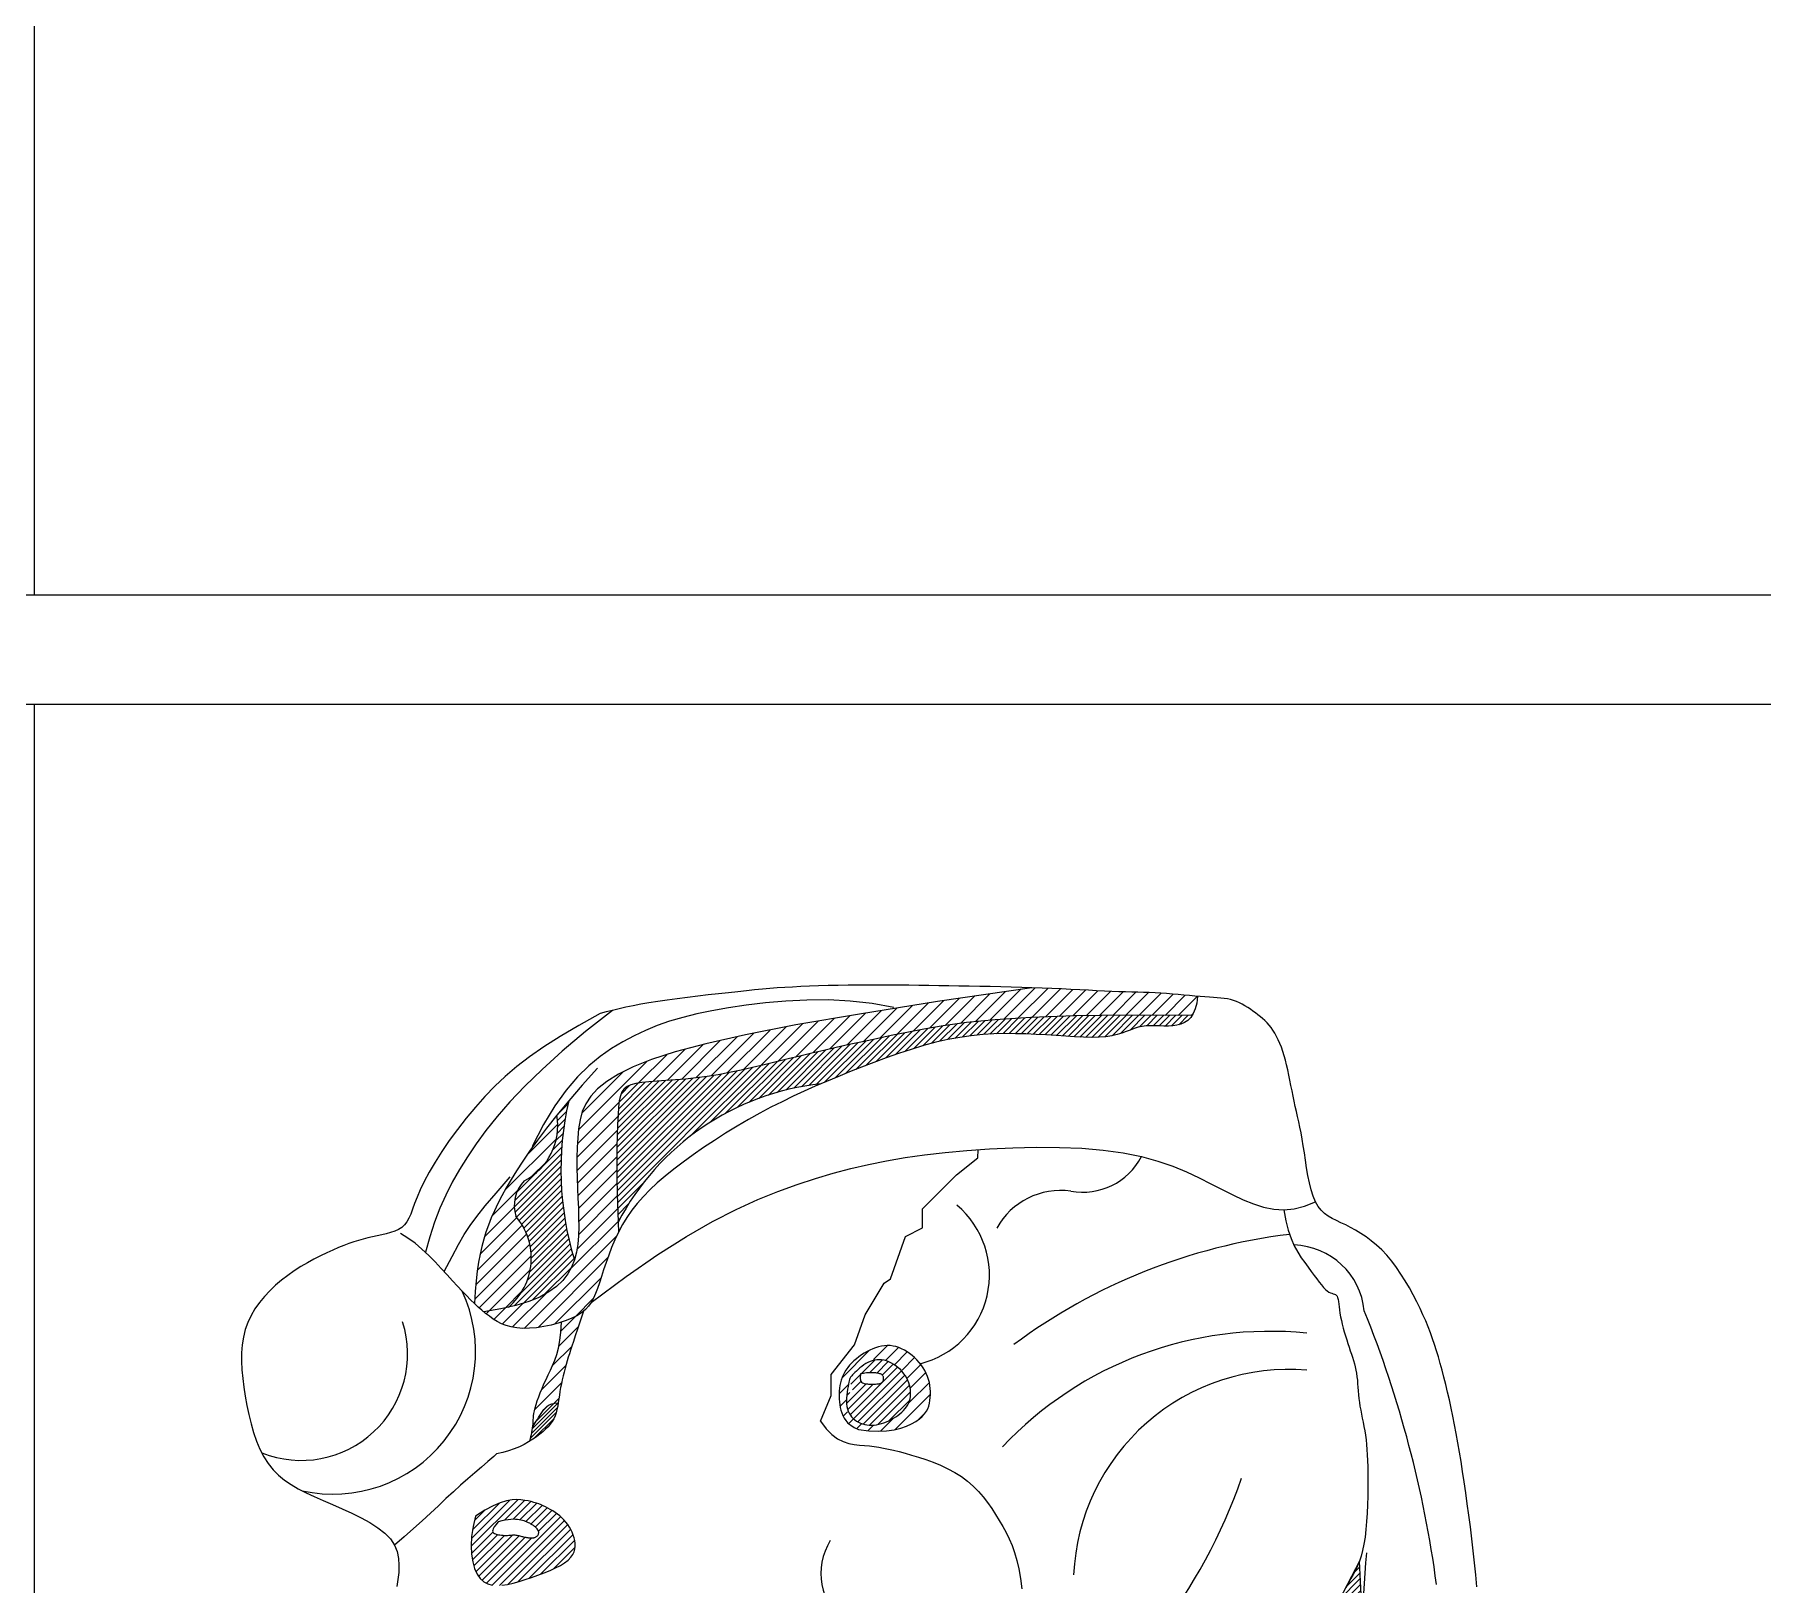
# Model space of a CAD drawing. Extents: x 737 to 6514, y 5490 to 9075.
# Drawn here: x 3343.2 to 3659.5, y 7850.8 to 8134.5 of the extents above; entities that cross this region are included whole.
import ezdxf

# ---------------------------------------------------------------- set-up
doc = ezdxf.new("R2010")
doc.units = 0
doc.header["$LTSCALE"] = 2.5
doc.header["$MEASUREMENT"] = 0
doc.layers.get('0').update_dxf_attribs({"linetype": 'CONTINUOUS'})
for name, color, linetype in [('3', 3, 'CONTINUOUS'), ('4', 4, 'CONTINUOUS'), ('7', 7, 'CONTINUOUS'), ('BH', 3, 'CONTINUOUS')]:
    doc.layers.add(name, color=color, linetype=linetype)
pattern_1 = [(45, (3704.8614, 6481.834), (-0.70710678, 0.70710678), [])]
pattern_2 = [(45, (-983.8018, -0.9226), (-1.5007016, 1.5007016), [])]
pattern_3 = [(45, (-983.8018, -0.9226), (-0.8575437, 0.8575437), [])]

# ---------------------------------------------------------------- blocks, each defined once
blk = doc.blocks.new('玩具-05')
at = {"layer": 'BH'}
h = blk.add_hatch(dxfattribs=at)
h.set_pattern_fill('ANSI31', color=256, scale=16.9785, style=0)
h.set_pattern_definition(pattern_2)
h.paths.add_polyline_path([(-208.11, 431.62), (-217.18, 429.58), (-224.2, 427.71), (-229.58, 425.96), (-233.77, 424.27), (-237.14, 422.62), (-239.83, 420.96), (-241.92, 419.3), (-243.49, 417.6), (-244.63, 415.86), (-245.42, 414.05), (-245.94, 412.15), (-246.27, 410.15), (-246.48, 408.03), (-246.6, 405.82), (-246.65, 403.54), (-246.64, 401.22), (-246.58, 398.87), (-246.5, 396.53), (-246.41, 394.22), (-246.32, 391.96), (-246.26, 389.78), (-246.24, 387.69), (-246.3, 385.67), (-246.47, 383.75), (-246.77, 381.91), (-247.23, 380.16), (-247.89, 378.49), (-248.77, 376.92), (-249.9, 375.45), (-251.32, 374.07), (-253.07, 372.8), (-255.17, 371.64), (-257.68, 370.6), (-260.62, 369.68), (-264.03, 368.9), (-267.96, 368.25), (-267.54, 367.9), (-266.68, 367.23), (-265.8, 366.6), (-264.88, 366.03), (-263.9, 365.53), (-262.84, 365.11), (-261.68, 364.78), (-260.43, 364.56), (-259.04, 364.46), (-257.53, 364.48), (-255.91, 364.62), (-254.25, 364.87), (-252.57, 365.22), (-250.93, 365.66), (-249.37, 366.16), (-247.94, 366.74), (-246.67, 367.36), (-245.6, 368.03), (-244.71, 368.75), (-243.98, 369.53), (-243.36, 370.39), (-242.84, 371.35), (-242.37, 372.41), (-241.94, 373.58), (-241.51, 374.88), (-241.05, 376.32), (-240.55, 377.87), (-240, 379.51), (-239.39, 381.22), (-238.73, 382.97), (-237.98, 384.73), (-237.15, 386.49), (-237.33, 390.97), (-237.44, 395.15), (-237.5, 399.02), (-237.52, 402.56), (-237.49, 405.77), (-237.43, 408.63), (-237.35, 411.14), (-237.25, 413.3), (-237.12, 415.08), (-236.96, 416.54), (-236.71, 417.7), (-236.35, 418.61), (-235.86, 419.31), (-235.18, 419.82), (-234.3, 420.2), (-233.18, 420.48), (-231.8, 420.69), (-230.17, 420.87), (-228.32, 421.02), (-226.29, 421.16), (-224.1, 421.33), (-221.78, 421.52), (-219.36, 421.77), (-216.86, 422.09), (-214.31, 422.5), (-211.73, 422.98), (-209.11, 423.53), (-206.45, 424.13), (-203.78, 424.77), (-201.08, 425.43), (-198.36, 426.1), (-195.64, 426.77), (-192.91, 427.43), (-190.14, 428.08), (-187.31, 428.73), (-184.38, 429.39), (-181.33, 430.05), (-178.13, 430.73), (-174.75, 431.44), (-171.16, 432.18), (-167.28, 432.95), (-162.83, 433.72), (-157.49, 434.44), (-150.93, 435.09), (-142.82, 435.61), (-132.84, 435.97), (-120.65, 436.13), (-105.94, 436.05), (-105.66, 436.49), (-105.2, 437.57), (-104.86, 438.87), (-104.67, 440.43), (-105.25, 440.48), (-106.49, 440.6), (-107.77, 440.72), (-109.08, 440.85), (-110.42, 440.96), (-111.75, 441.07), (-113.08, 441.16), (-114.39, 441.24), (-115.7, 441.29), (-117.01, 441.34), (-118.35, 441.38), (-119.72, 441.41), (-121.16, 441.45), (-122.67, 441.5), (-124.26, 441.56), (-125.96, 441.63), (-127.75, 441.72), (-129.64, 441.81), (-131.61, 441.91), (-133.66, 442.02), (-135.79, 442.12), (-137.98, 442.22), (-140.23, 442.32), (-142.54, 442.4), (-164.19, 439.22), (-182.04, 436.39), (-196.54, 433.88)])
h = blk.add_hatch(dxfattribs=at)
h.set_pattern_fill('ANSI31', color=256, scale=8, style=0)
h.set_pattern_definition(pattern_1)
h.paths.add_polyline_path([(-190.9, 420.4), (-184.15, 423.21), (-177.16, 425.92), (-171.52, 427.92), (-164.31, 430.09), (-156.59, 431.5), (-149.05, 431.96), (-142.25, 431.79), (-134.33, 431.28), (-132.72, 431.18), (-130.74, 431.09), (-128.89, 431.05), (-127.19, 431.08), (-125.65, 431.19), (-124.28, 431.4), (-123.07, 431.68), (-121.98, 432.02), (-121.87, 432.06), (-117.21, 433.79), (-113.38, 433.67), (-112.36, 433.64), (-111.34, 433.64), (-110.35, 433.69), (-109.4, 433.83), (-108.5, 434.06), (-107.66, 434.43), (-106.9, 434.94), (-106.23, 435.62), (-105.94, 436.05), (-120.65, 436.13), (-132.84, 435.97), (-142.82, 435.61), (-150.93, 435.09), (-157.49, 434.44), (-162.83, 433.72), (-167.28, 432.95), (-171.16, 432.18), (-174.75, 431.44), (-178.13, 430.73), (-181.33, 430.05), (-184.38, 429.39), (-187.31, 428.73), (-190.14, 428.08), (-192.91, 427.43), (-195.64, 426.77), (-198.36, 426.1), (-203.03, 424.95), (-208, 423.76), (-214.59, 422.38), (-221.08, 421.55), (-228.76, 420.98), (-230.17, 420.87), (-231.8, 420.69), (-233.18, 420.48), (-234.3, 420.2), (-235.18, 419.82), (-235.86, 419.31), (-236.35, 418.61), (-236.71, 417.7), (-236.96, 416.54), (-237.12, 415.08), (-237.25, 413.3), (-237.35, 411.14), (-237.43, 408.63), (-237.49, 405.77), (-237.52, 402.56), (-237.5, 399.02), (-237.44, 395.15), (-237.33, 390.97), (-237.24, 388.73, -0.250712)])
h = blk.add_hatch(dxfattribs=at)
h.set_pattern_fill('ANSI31', color=256, scale=8, style=0)
h.set_pattern_definition(pattern_1)
h.paths.add_polyline_path([(-262.33, 369.29), (-260.62, 369.68), (-257.68, 370.6), (-255.17, 371.64), (-253.07, 372.8), (-251.32, 374.07), (-249.9, 375.45), (-248.77, 376.92), (-247.89, 378.49), (-247.23, 380.16, -0.13083), (-248.54, 416.51), (-251.25, 413.24, -0.327581), (-258.71, 398.2, 0.267923), (-260.65, 390.13, -0.417036)])
h = blk.add_hatch(dxfattribs=at)
h.set_pattern_fill('ANSI31', color=256, scale=16.9785, style=0)
h.set_pattern_definition(pattern_2)
h.paths.add_polyline_path([(-260.65, 390.13, -0.267923), (-258.71, 398.2, 0.327581), (-251.25, 413.24), (-253.62, 410.26), (-255.68, 407.53), (-257.48, 405.02), (-259.06, 402.7), (-260.46, 400.54), (-261.72, 398.52), (-262.84, 396.6), (-263.85, 394.78), (-264.75, 393.04), (-265.55, 391.36), (-266.26, 389.72), (-266.9, 388.1), (-267.46, 386.5), (-267.97, 384.89), (-268.42, 383.23), (-268.82, 381.48), (-269.16, 379.61), (-269.46, 377.58), (-269.72, 375.35), (-269.93, 372.89), (-270.09, 370.14), (-269.23, 369.34), (-268.38, 368.6), (-267.96, 368.25), (-264.03, 368.9), (-262.33, 369.29, 0.417036)])
h = blk.add_hatch(dxfattribs=at)
h.set_pattern_fill('ANSI31', color=256, scale=16.9785, style=0)
h.set_pattern_definition(pattern_2)
h.paths.add_polyline_path([(-250.88, 359.96), (-251.28, 358.48), (-251.73, 357.17), (-252.22, 355.99), (-252.73, 354.89), (-253.23, 353.84), (-253.72, 352.79), (-254.19, 351.75), (-254.63, 350.72), (-255.03, 349.73), (-255.4, 348.78), (-255.72, 347.88), (-256, 347.05), (-256.22, 346.29), (-256.38, 345.62), (-256.49, 345.02), (-256.56, 344.48), (-256.61, 343.98), (-256.63, 343.52), (-256.65, 343.07), (-256.68, 342.62), (-256.72, 342.15), (-256.74, 341.99), (-256.61, 342.2), (-256.43, 342.49), (-256.21, 342.82), (-255.97, 343.21), (-255.7, 343.63), (-255.42, 344.08), (-255.12, 344.54), (-254.83, 345.01), (-254.53, 345.47), (-254.21, 345.91), (-253.86, 346.31), (-253.45, 346.68), (-252.97, 346.98), (-252.39, 347.21), (-251.7, 347.36), (-250.92, 347.41), (-250.91, 347.48), (-250.78, 348.32), (-250.65, 349.17), (-250.53, 350.04), (-250.38, 350.92), (-250.22, 351.81), (-250.03, 352.7), (-249.82, 353.59), (-249.6, 354.48), (-249.36, 355.35), (-249.12, 356.21), (-248.87, 357.05), (-248.63, 357.86), (-248.38, 358.66), (-248.12, 359.5), (-247.82, 360.42), (-247.47, 361.48), (-247.05, 362.76), (-246.53, 364.29), (-245.91, 366.15), (-245.16, 368.39), (-245.6, 368.03), (-246.67, 367.36), (-247.94, 366.74), (-249.37, 366.16), (-250.15, 365.91), (-250.3, 363.63), (-250.54, 361.67)])
h = blk.add_hatch(dxfattribs=at)
h.set_pattern_fill('ANSI31', color=256, scale=16.9785, style=0)
h.set_pattern_definition(pattern_2)
h.paths.add_polyline_path([(-173.66, 360.28), (-174.32, 360.43), (-174.98, 360.51), (-175.65, 360.53), (-176.32, 360.49), (-176.98, 360.39), (-177.65, 360.24), (-178.31, 360.03), (-178.97, 359.79), (-179.62, 359.49), (-180.27, 359.16), (-180.91, 358.8), (-181.53, 358.4), (-182.14, 357.98), (-182.72, 357.53), (-183.28, 357.05), (-183.79, 356.55), (-184.27, 356.03), (-184.71, 355.49), (-185.1, 354.94), (-185.43, 354.37), (-185.73, 353.79), (-185.97, 353.2), (-186.18, 352.6), (-186.35, 351.99), (-186.48, 351.37), (-186.58, 350.75), (-186.65, 350.13), (-186.69, 349.5), (-186.69, 348.88), (-186.66, 348.25), (-186.61, 347.62), (-186.52, 346.99), (-186.4, 346.37), (-186.26, 345.75), (-186.07, 345.14), (-185.84, 344.53), (-185.54, 343.94), (-185.15, 343.37), (-184.64, 342.81), (-183.99, 342.29), (-183.19, 341.79), (-182.21, 341.33), (-179.86, 341.01), (-177.72, 340.91), (-175.8, 341), (-174.09, 341.25), (-172.57, 341.62), (-171.24, 342.09), (-170.1, 342.62), (-169.12, 343.18), (-168.31, 343.75), (-167.65, 344.32), (-167.12, 344.9), (-166.7, 345.49), (-166.39, 346.08), (-166.16, 346.69), (-165.99, 347.32), (-165.88, 347.96), (-165.8, 348.62), (-165.76, 349.3), (-165.76, 349.99), (-165.8, 350.69), (-165.88, 351.4), (-166.02, 352.1), (-166.2, 352.8), (-166.44, 353.49), (-166.73, 354.17), (-167.07, 354.83), (-167.46, 355.47), (-167.89, 356.09), (-168.36, 356.68), (-168.86, 357.24), (-169.39, 357.77), (-169.95, 358.27), (-170.53, 358.72), (-171.13, 359.13), (-171.74, 359.49), (-172.37, 359.81), (-173.01, 360.07)])
h.paths.add_polyline_path([(-172.28, 354.92), (-170.46, 351.77), (-170.17, 348.25), (-171.89, 345.48), (-174.99, 343.34), (-178.49, 342.19), (-181.92, 342.55), (-184.69, 344.94), (-185.11, 348.2), (-184.49, 351.97), (-184.09, 353.34), (-181.51, 355.88), (-178.78, 357.38), (-175.57, 357.18)], flags=16)
h.paths.add_polyline_path([(-181.79, 353.98), (-181.86, 353.94), (-181.85, 353.4)], flags=0)
h = blk.add_hatch(dxfattribs=at)
h.set_pattern_fill('ANSI31', color=256, scale=9.702, style=0)
h.set_pattern_definition(pattern_3)
h.paths.add_polyline_path([(-175.3, 343.33), (-174.76, 343.6), (-174.23, 343.9), (-173.72, 344.22), (-173.22, 344.56), (-172.76, 344.92), (-172.32, 345.3), (-171.92, 345.69), (-171.56, 346.1), (-171.24, 346.53), (-170.97, 346.96), (-170.75, 347.42), (-170.57, 347.88), (-170.44, 348.35), (-170.35, 348.84), (-170.3, 349.34), (-170.3, 349.85), (-170.35, 350.37), (-170.43, 350.9), (-170.56, 351.44), (-170.73, 351.98), (-170.94, 352.52), (-171.2, 353.05), (-171.5, 353.57), (-171.84, 354.07), (-172.23, 354.56), (-172.66, 355.02), (-173.13, 355.45), (-173.63, 355.85), (-174.16, 356.21), (-174.71, 356.53), (-175.27, 356.8), (-175.83, 357.01), (-176.39, 357.17), (-176.94, 357.27), (-177.49, 357.3), (-178.03, 357.28), (-178.56, 357.2), (-179.08, 357.07), (-179.58, 356.89), (-180.08, 356.67), (-180.57, 356.4), (-181.04, 356.09), (-181.5, 355.75), (-181.94, 355.4), (-182.34, 355.04), (-182.72, 354.69), (-183.05, 354.36), (-183.35, 354.06), (-183.59, 353.81), (-183.78, 353.6), (-183.93, 353.44), (-184.04, 353.29), (-184.13, 353.14), (-184.2, 352.97), (-184.26, 352.76), (-184.33, 352.48), (-184.41, 352.12), (-183.49, 351.25), (-183.61, 350.34), (-184.04, 349.73), (-184.83, 349.86), (-184.92, 349.21), (-184.98, 348.53), (-185, 347.86), (-184.98, 347.21), (-184.91, 346.61), (-184.78, 346.05), (-184.6, 345.53), (-184.37, 345.06), (-184.1, 344.63), (-183.8, 344.23), (-183.46, 343.87), (-183.08, 343.55), (-182.68, 343.26), (-182.25, 343.01), (-181.79, 342.79), (-181.31, 342.61), (-180.82, 342.48), (-180.3, 342.38), (-179.77, 342.32), (-179.23, 342.31), (-178.68, 342.35), (-178.12, 342.42), (-177.55, 342.53), (-176.98, 342.69), (-176.42, 342.87), (-175.86, 343.09)])
h.paths.add_polyline_path([(-177.8, 351.77), (-178.07, 351.74), (-178.34, 351.73), (-178.62, 351.72), (-178.9, 351.71), (-179.17, 351.71), (-179.44, 351.71), (-179.7, 351.71), (-179.95, 351.72), (-180.2, 351.74), (-180.44, 351.77), (-180.67, 351.81), (-180.9, 351.86), (-181.12, 351.93), (-181.33, 352.03), (-181.51, 352.18), (-181.67, 352.37), (-181.78, 352.63), (-181.84, 352.97), (-181.85, 353.4), (-181.79, 353.98), (-181.66, 354.04), (-181.4, 354.11), (-181.1, 354.17), (-180.75, 354.22), (-180.37, 354.26), (-179.98, 354.29), (-179.59, 354.31), (-179.21, 354.32), (-178.87, 354.31), (-178.55, 354.3), (-178.26, 354.28), (-178, 354.25), (-177.76, 354.2), (-177.55, 354.15), (-177.36, 354.1), (-177.2, 354.03), (-177.05, 353.96), (-176.93, 353.88), (-176.82, 353.8), (-176.73, 353.7), (-176.66, 353.6), (-176.6, 353.48), (-176.55, 353.36), (-176.52, 353.22), (-176.5, 353.07), (-176.5, 352.91), (-176.51, 352.74), (-176.54, 352.58), (-176.6, 352.42), (-176.68, 352.28), (-176.79, 352.14), (-176.94, 352.03), (-177.11, 351.94), (-177.32, 351.86), (-177.55, 351.81)], flags=16)
h = blk.add_hatch(dxfattribs=at)
h.set_pattern_fill('ANSI31', color=256, scale=4.851, style=0)
h.set_pattern_definition([(45, (-983.80183, -0.92256), (-0.42877187, 0.42877187), [])])
h.paths.add_polyline_path([(-254.21, 345.91), (-254.53, 345.47), (-254.83, 345.01), (-255.12, 344.54), (-255.42, 344.08), (-255.7, 343.63), (-255.97, 343.21), (-256.21, 342.82), (-256.43, 342.49), (-256.61, 342.2), (-256.74, 341.99), (-256.81, 341.44), (-257.01, 340.44), (-257.21, 339.53), (-257.43, 338.68), (-256.77, 339.09), (-255.92, 339.67), (-255.14, 340.25), (-254.44, 340.81), (-253.81, 341.38), (-253.25, 341.95), (-252.76, 342.53), (-252.34, 343.13), (-251.97, 343.76), (-251.67, 344.43), (-251.42, 345.14), (-251.22, 345.89), (-251.05, 346.67), (-250.92, 347.41), (-251.7, 347.36), (-252.39, 347.21), (-252.97, 346.98), (-253.45, 346.68), (-253.86, 346.31)])
h = blk.add_hatch(dxfattribs=at)
h.set_pattern_fill('ANSI31', color=256, scale=9.702, style=0)
h.set_pattern_definition(pattern_3)
h.paths.add_polyline_path([(-247.13, 315.9), (-247.28, 316.54), (-247.48, 317.18), (-247.73, 317.8), (-248.02, 318.42), (-248.37, 319.01), (-248.75, 319.58), (-249.17, 320.13), (-249.62, 320.64), (-250.1, 321.12), (-250.6, 321.56), (-251.13, 321.97), (-251.66, 322.35), (-252.2, 322.7), (-252.75, 323.02), (-253.29, 323.32), (-253.82, 323.6), (-254.34, 323.85), (-254.86, 324.08), (-255.39, 324.29), (-255.94, 324.48), (-256.52, 324.66), (-257.15, 324.82), (-257.84, 324.97), (-258.61, 325.11), (-259.46, 325.23), (-260.41, 325.28), (-261.5, 325.23), (-262.76, 325.01), (-264.19, 324.58), (-265.83, 323.88), (-267.71, 322.87), (-269.85, 321.5), (-270.42, 319.11), (-270.75, 316.85), (-270.86, 314.74), (-270.77, 312.8), (-270.49, 311.07), (-270.05, 309.54), (-269.47, 308.26), (-268.76, 307.23), (-267.95, 306.48), (-267.05, 305.98), (-266.05, 305.69), (-264.97, 305.6), (-263.81, 305.68), (-262.57, 305.88), (-261.26, 306.19), (-259.89, 306.57), (-258.47, 307), (-257.01, 307.47), (-255.57, 307.97), (-254.15, 308.51), (-252.8, 309.06), (-251.55, 309.64), (-250.43, 310.24), (-249.46, 310.85), (-248.68, 311.46), (-248.07, 312.08), (-247.62, 312.71), (-247.31, 313.34), (-247.12, 313.98), (-247.04, 314.62), (-247.05, 315.26)])
h.paths.add_polyline_path([(-259.82, 317.01), (-259.96, 317.04), (-260.19, 317.09), (-260.29, 317.11), (-259.96, 317.03), (-259.96, 317.04), (-258.5, 316.69), (-258.34, 316.66), (-258.18, 316.64), (-258.02, 316.61), (-257.86, 316.59), (-257.72, 316.57), (-257.57, 316.55), (-257.44, 316.54), (-257.3, 316.53), (-257.17, 316.52), (-257.04, 316.52), (-256.91, 316.52), (-256.78, 316.53), (-256.65, 316.55), (-256.53, 316.57), (-256.4, 316.6), (-256.28, 316.63), (-256.15, 316.68), (-256.04, 316.74), (-255.92, 316.81), (-255.81, 316.9), (-255.71, 316.99), (-255.61, 317.1), (-255.53, 317.23), (-255.46, 317.37), (-255.41, 317.51), (-255.39, 317.67), (-255.39, 317.84), (-255.42, 318.02), (-255.49, 318.2), (-255.6, 318.39), (-255.75, 318.58), (-255.93, 318.77), (-256.14, 318.97), (-256.37, 319.16), (-256.62, 319.34), (-256.89, 319.52), (-257.17, 319.7), (-257.46, 319.86), (-257.76, 320.01), (-258.07, 320.15), (-258.4, 320.28), (-258.74, 320.4), (-259.09, 320.5), (-259.46, 320.59), (-259.86, 320.67), (-260.27, 320.73), (-260.72, 320.77), (-261.21, 320.78), (-261.76, 320.76), (-262.37, 320.69), (-263.06, 320.58), (-263.83, 320.41), (-264.7, 320.17), (-265.2, 319.55), (-265.56, 319.04), (-265.8, 318.62), (-265.92, 318.29), (-265.94, 318.03), (-265.88, 317.82), (-265.73, 317.66), (-265.53, 317.54), (-265.27, 317.43), (-264.96, 317.34), (-264.63, 317.26), (-264.28, 317.2), (-263.91, 317.16), (-263.55, 317.12), (-263.19, 317.11), (-262.86, 317.1), (-262.78, 317.1), (-260.66, 317.23), (-259.29, 316.88), (-259.08, 316.82), (-259.02, 316.81), (-259.08, 316.82), (-259.08, 316.82)], flags=16)
h = blk.add_hatch(dxfattribs=at)
h.set_pattern_fill('ANSI31', color=256, scale=8, style=0)
h.set_pattern_definition(pattern_1)
h.paths.add_polyline_path([(-66.96, 298.39), (-67.63, 311.22), (-68.06, 310.16), (-68.54, 309.15), (-69.05, 308.17), (-69.59, 307.2), (-70.15, 306.19), (-70.74, 305.13), (-71.34, 304.02), (-71.95, 302.89), (-72.26, 302.31), (-78.48, 290.2), (-79.71, 286.95), (-80.26, 281.63), (-80.38, 280.74), (-80.55, 279.88), (-80.76, 279.08), (-81.04, 278.36), (-81.37, 277.73), (-81.77, 277.17), (-82.24, 276.68), (-82.78, 276.27), (-83.38, 275.93), (-84.06, 275.65), (-84.81, 275.44), (-85.64, 275.29), (-86.54, 275.18), (-83.71, 272.54), (-82.39, 269.38), (-81.86, 266.75), (-79.5, 264.39, 0.087242), (-78.87, 273.16, -0.051567), (-69.97, 279.02), (-67.08, 281.77, -0.014826)])
at = {"layer": '4'}
blk.add_lwpolyline([(-84.9, 391.58), (-84.49, 389.1), (-83.93, 386.93), (-83.27, 385.03), (-82.53, 383.37), (-81.74, 381.92), (-80.92, 380.64), (-80.12, 379.5), (-79.34, 378.45), (-78.63, 377.49), (-77.98, 376.59), (-77.38, 375.78), (-76.83, 375.05), (-76.32, 374.4), (-75.85, 373.85), (-75.42, 373.39), (-75.01, 373.03), (-74.63, 372.78), (-74.27, 372.6), (-73.94, 372.49), (-73.63, 372.4), (-73.36, 372.31), (-73.12, 372.2), (-72.91, 372.05), (-72.74, 371.82), (-72.61, 371.5), (-72.5, 371.09), (-72.42, 370.59), (-72.34, 370.02), (-72.26, 369.38), (-72.17, 368.68), (-72.07, 367.92), (-71.93, 367.13), (-71.76, 366.29), (-71.56, 365.42), (-71.33, 364.54), (-71.08, 363.65), (-70.82, 362.75), (-70.54, 361.87), (-70.26, 361), (-69.99, 360.17), (-69.72, 359.36), (-69.46, 358.59), (-69.22, 357.84), (-68.99, 357.11), (-68.78, 356.39), (-68.59, 355.66), (-68.42, 354.93), (-68.29, 354.18), (-68.18, 353.41), (-68.1, 352.62), (-68.03, 351.81), (-67.96, 350.98), (-67.9, 350.14), (-67.83, 349.28), (-67.75, 348.42), (-67.64, 347.54), (-67.5, 346.66), (-67.34, 345.76), (-67.17, 344.86), (-66.98, 343.93), (-66.79, 342.99), (-66.6, 342.02), (-66.42, 341.03), (-66.26, 340.02), (-66.12, 338.97), (-66, 337.87), (-65.9, 336.72), (-65.83, 335.5), (-65.77, 334.2), (-65.73, 332.8), (-65.7, 331.29), (-65.7, 329.66), (-65.7, 327.9), (-65.73, 326.04), (-65.79, 324.12), (-65.87, 322.19), (-65.98, 320.28), (-66.14, 318.44), (-66.34, 316.69), (-66.59, 315.09), (-66.89, 313.66), (-67.23, 312.38), (-67.63, 311.22), (-68.06, 310.16), (-68.54, 309.15), (-69.05, 308.17), (-69.59, 307.2), (-70.15, 306.19), (-70.74, 305.13)], dxfattribs=at)
blk.add_arc((213.26, 288.02), 280.41, 174.8592, 190.1943, dxfattribs=at)
at = {"layer": '7'}
for points in [[(-241.37, 436.48), (-246.23, 433.76), (-250.49, 431.24), (-254.22, 428.86), (-257.51, 426.58), (-260.42, 424.35), (-263.04, 422.13), (-265.45, 419.88), (-267.71, 417.54), (-269.89, 415.09), (-271.99, 412.56), (-273.98, 409.99), (-275.85, 407.42), (-277.56, 404.9), (-279.1, 402.48), (-280.45, 400.19), (-281.59, 398.08), (-282.5, 396.19), (-283.22, 394.52), (-283.79, 393.04), (-284.27, 391.74), (-284.69, 390.62), (-285.1, 389.65), (-285.56, 388.83), (-286.09, 388.15), (-286.74, 387.57), (-287.5, 387.1), (-288.35, 386.72), (-289.28, 386.39), (-290.27, 386.12), (-291.3, 385.88), (-292.36, 385.65), (-293.42, 385.43), (-294.48, 385.18), (-295.53, 384.91), (-296.6, 384.6), (-297.7, 384.26), (-298.83, 383.88), (-300, 383.44), (-301.23, 382.95), (-302.53, 382.39), (-303.9, 381.77), (-305.33, 381.08), (-306.81, 380.32), (-308.31, 379.49), (-309.83, 378.59), (-311.33, 377.63), (-312.82, 376.59), (-314.26, 375.49), (-315.64, 374.32), (-316.95, 373.08), (-318.17, 371.77), (-319.3, 370.39), (-320.31, 368.94), (-321.19, 367.43), (-321.94, 365.84), (-322.53, 364.19), (-322.96, 362.47), (-323.24, 360.69), (-323.38, 358.84), (-323.39, 356.95), (-323.3, 355), (-323.12, 353.01), (-322.86, 350.98), (-322.53, 348.92), (-322.15, 346.83), (-321.71, 344.73), (-321.2, 342.66), (-320.62, 340.64), (-319.94, 338.69), (-319.17, 336.84), (-318.29, 335.11), (-317.29, 333.54), (-316.17, 332.13), (-314.92, 330.88), (-313.54, 329.75), (-312.03, 328.71), (-310.4, 327.76), (-308.63, 326.85), (-306.75, 325.96), (-304.73, 325.07), (-302.59, 324.15), (-300.39, 323.19), (-298.19, 322.19), (-296.05, 321.14), (-294.03, 320.03), (-292.2, 318.86), (-290.61, 317.61), (-289.33, 316.28), (-288.41, 314.86), (-287.81, 313.38), (-287.48, 311.83), (-287.37, 310.25), (-287.43, 308.64), (-287.6, 307.03), (-287.83, 305.42)], [(-40.73, 305.31), (-40.99, 308.06), (-41.28, 310.83), (-41.59, 313.59), (-41.91, 316.34), (-42.24, 319.05), (-42.59, 321.72), (-42.94, 324.33), (-43.3, 326.87), (-43.66, 329.32), (-44.01, 331.68), (-44.37, 333.97), (-44.74, 336.17), (-45.1, 338.31), (-45.48, 340.38), (-45.86, 342.39), (-46.25, 344.34), (-46.64, 346.24), (-47.05, 348.08), (-47.46, 349.86), (-47.87, 351.59), (-48.29, 353.27), (-48.72, 354.88), (-49.14, 356.43), (-49.57, 357.92), (-50, 359.35), (-50.44, 360.74), (-50.9, 362.1), (-51.38, 363.44), (-51.9, 364.79), (-52.46, 366.16), (-53.08, 367.57), (-53.76, 369.03), (-54.5, 370.56), (-55.32, 372.13), (-56.19, 373.73), (-57.13, 375.32), (-58.12, 376.89), (-59.16, 378.41), (-60.24, 379.85), (-61.36, 381.19), (-62.52, 382.41), (-63.7, 383.51), (-64.9, 384.51), (-66.1, 385.4), (-67.3, 386.2), (-68.49, 386.92), (-69.65, 387.55), (-70.77, 388.12), (-71.85, 388.63), (-72.88, 389.11), (-73.86, 389.6), (-74.78, 390.14), (-75.62, 390.75), (-76.4, 391.49), (-77.1, 392.37), (-77.71, 393.44), (-78.24, 394.72), (-78.69, 396.18), (-79.08, 397.77), (-79.41, 399.46), (-79.7, 401.19), (-79.97, 402.93), (-80.22, 404.64), (-80.47, 406.26), (-80.72, 407.77), (-80.98, 409.17), (-81.25, 410.48), (-81.51, 411.73), (-81.78, 412.93), (-82.05, 414.1), (-82.31, 415.26), (-82.56, 416.42), (-82.8, 417.61), (-83.04, 418.81), (-83.28, 420.02), (-83.52, 421.23), (-83.76, 422.42), (-84.02, 423.59), (-84.28, 424.73), (-84.56, 425.82), (-84.85, 426.86), (-85.16, 427.85), (-85.49, 428.79), (-85.84, 429.67), (-86.2, 430.5), (-86.59, 431.27), (-86.99, 431.99), (-87.41, 432.66), (-87.84, 433.27), (-88.3, 433.84), (-88.77, 434.37), (-89.26, 434.87), (-89.77, 435.34), (-90.29, 435.78), (-90.84, 436.22), (-91.4, 436.65), (-91.98, 437.07), (-92.57, 437.49), (-93.19, 437.9), (-93.81, 438.29), (-94.45, 438.65), (-95.1, 438.97), (-95.77, 439.26), (-96.44, 439.5), (-97.12, 439.69), (-97.82, 439.83), (-98.55, 439.94), (-99.32, 440.02), (-100.14, 440.09), (-101.01, 440.15), (-101.96, 440.21), (-102.98, 440.29), (-104.08, 440.38), (-105.25, 440.48), (-106.49, 440.6), (-107.77, 440.72), (-109.08, 440.85), (-110.42, 440.96), (-111.75, 441.07), (-113.08, 441.16), (-114.39, 441.24), (-115.7, 441.29), (-117.01, 441.34), (-118.35, 441.38), (-119.72, 441.41), (-121.16, 441.45), (-122.67, 441.5), (-124.26, 441.56), (-125.96, 441.63), (-127.75, 441.72), (-129.64, 441.81), (-131.61, 441.91), (-133.66, 442.02), (-135.79, 442.12), (-137.98, 442.22), (-140.23, 442.32), (-142.54, 442.4), (-144.89, 442.47), (-147.27, 442.54), (-149.67, 442.59), (-152.08, 442.65), (-154.49, 442.69), (-156.88, 442.74), (-159.25, 442.78), (-161.57, 442.83), (-163.87, 442.87), (-166.15, 442.91), (-168.42, 442.94), (-170.69, 442.97), (-172.96, 443), (-175.25, 443.01), (-177.56, 443.02), (-179.89, 443.01), (-182.24, 443), (-184.59, 442.97), (-186.9, 442.93), (-189.17, 442.88), (-191.36, 442.82), (-193.46, 442.75), (-195.46, 442.67), (-197.33, 442.57), (-199.1, 442.47), (-200.82, 442.35), (-202.52, 442.21), (-204.23, 442.06), (-206, 441.89), (-207.86, 441.71), (-209.85, 441.5), (-211.99, 441.27), (-214.25, 441.02), (-216.59, 440.75), (-218.98, 440.47), (-221.37, 440.18), (-223.73, 439.88), (-226, 439.56), (-228.16, 439.25), (-230.17, 438.93), (-232.03, 438.61), (-233.78, 438.28), (-235.43, 437.94), (-236.99, 437.59), (-238.49, 437.23), (-239.94, 436.86), (-241.37, 436.48)], [(-104.67, 440.43), (-104.86, 438.87), (-105.2, 437.57), (-105.66, 436.49), (-106.23, 435.62), (-106.9, 434.94), (-107.66, 434.43), (-108.5, 434.06), (-109.4, 433.83), (-110.35, 433.69), (-111.34, 433.64), (-112.36, 433.64), (-113.38, 433.67), (-114.41, 433.7), (-115.42, 433.71), (-116.41, 433.67), (-117.36, 433.56), (-118.27, 433.35), (-119.16, 433.07), (-120.05, 432.73), (-120.98, 432.38), (-121.98, 432.02), (-123.07, 431.68), (-124.28, 431.4), (-125.65, 431.19), (-127.19, 431.08), (-128.89, 431.05), (-130.74, 431.09), (-132.72, 431.18), (-134.81, 431.31), (-136.99, 431.45), (-139.25, 431.6), (-141.57, 431.73), (-143.93, 431.84), (-146.33, 431.89), (-148.78, 431.9), (-151.28, 431.83), (-153.82, 431.67), (-156.42, 431.41), (-159.08, 431.05), (-161.79, 430.55), (-164.56, 429.92), (-167.38, 429.16), (-170.22, 428.31), (-173.07, 427.37), (-175.92, 426.36), (-178.75, 425.31), (-181.54, 424.22), (-184.28, 423.13), (-186.95, 422.05), (-189.56, 420.96), (-192.13, 419.86), (-194.67, 418.73), (-197.2, 417.56), (-199.72, 416.33), (-202.26, 415.04), (-204.82, 413.68), (-207.42, 412.22), (-210.03, 410.7), (-212.63, 409.11), (-215.19, 407.48), (-217.68, 405.83), (-220.09, 404.17), (-222.37, 402.52), (-224.51, 400.89), (-226.48, 399.29), (-228.29, 397.73), (-229.95, 396.18), (-231.46, 394.63), (-232.84, 393.07), (-234.08, 391.49), (-235.21, 389.87), (-236.23, 388.21), (-237.15, 386.49), (-237.98, 384.73), (-238.73, 382.97), (-239.39, 381.22), (-240, 379.51), (-240.55, 377.87), (-241.05, 376.32), (-241.51, 374.88), (-241.94, 373.58), (-242.37, 372.41), (-242.84, 371.35), (-243.36, 370.39), (-243.98, 369.53), (-244.71, 368.75), (-245.6, 368.03), (-246.67, 367.36), (-247.94, 366.74), (-249.37, 366.16), (-250.93, 365.66), (-252.57, 365.22), (-254.25, 364.87), (-255.91, 364.62), (-257.53, 364.48), (-259.04, 364.46), (-260.43, 364.56), (-261.68, 364.78), (-262.84, 365.11), (-263.9, 365.53), (-264.88, 366.03), (-265.8, 366.6), (-266.68, 367.23), (-267.54, 367.9), (-268.38, 368.6), (-269.23, 369.34), (-270.09, 370.14), (-270.99, 371.01), (-271.92, 371.95), (-272.92, 372.98), (-273.98, 374.12), (-275.12, 375.37), (-276.36, 376.73), (-277.68, 378.18), (-279.09, 379.67), (-280.56, 381.15), (-282.1, 382.59), (-283.7, 383.93), (-285.34, 385.14), (-287.01, 386.18)], [(-142.54, 442.4), (-164.19, 439.22), (-182.04, 436.39), (-196.54, 433.88), (-208.11, 431.62), (-217.18, 429.58), (-224.2, 427.71), (-229.58, 425.96), (-233.77, 424.27), (-237.14, 422.62), (-239.83, 420.96), (-241.92, 419.3), (-243.49, 417.6), (-244.63, 415.86), (-245.42, 414.05), (-245.94, 412.15), (-246.27, 410.15), (-246.48, 408.03), (-246.6, 405.82), (-246.65, 403.54), (-246.64, 401.22), (-246.58, 398.87), (-246.5, 396.53), (-246.41, 394.22), (-246.32, 391.96), (-246.26, 389.78), (-246.24, 387.69), (-246.3, 385.67), (-246.47, 383.75), (-246.77, 381.91), (-247.23, 380.16), (-247.89, 378.49), (-248.77, 376.92), (-249.9, 375.45), (-251.32, 374.07), (-253.07, 372.8), (-255.17, 371.64), (-257.68, 370.6), (-260.62, 369.68), (-264.03, 368.9), (-267.96, 368.25)], [(-174.13, 437.9), (-179.1, 438.8), (-184.12, 439.36), (-189.13, 439.6), (-194.07, 439.59), (-198.88, 439.36), (-203.51, 438.96), (-207.91, 438.42), (-212.01, 437.8), (-215.79, 437.14), (-219.25, 436.41), (-222.46, 435.62), (-225.46, 434.73), (-228.28, 433.75), (-230.98, 432.65), (-233.59, 431.41), (-236.17, 430.03), (-238.75, 428.47), (-241.33, 426.67), (-243.92, 424.54), (-246.52, 422), (-249.12, 418.96), (-251.72, 415.36), (-254.33, 411.11), (-256.93, 406.11)], [(-238.49, 437.23), (-244.66, 432.36), (-250.01, 427.88), (-254.62, 423.73), (-258.59, 419.88), (-261.99, 416.29), (-264.91, 412.92), (-267.46, 409.73), (-269.7, 406.68), (-271.71, 403.72), (-273.54, 400.82), (-275.18, 397.92), (-276.67, 394.98), (-278.01, 391.95), (-279.22, 388.79), (-280.32, 385.44), (-281.33, 381.87)], [(-105.94, 436.05), (-120.65, 436.13), (-132.84, 435.97), (-142.82, 435.61), (-150.93, 435.09), (-157.49, 434.44), (-162.83, 433.72), (-167.28, 432.95), (-171.16, 432.18), (-174.75, 431.44), (-178.13, 430.73), (-181.33, 430.05), (-184.38, 429.39), (-187.31, 428.73), (-190.14, 428.08), (-192.91, 427.43), (-195.64, 426.77), (-198.36, 426.1), (-201.08, 425.43), (-203.78, 424.77), (-206.45, 424.13), (-209.11, 423.53), (-211.73, 422.98), (-214.31, 422.5), (-216.86, 422.09), (-219.36, 421.77), (-221.78, 421.52), (-224.1, 421.33), (-226.29, 421.16), (-228.32, 421.02), (-230.17, 420.87), (-231.8, 420.69), (-233.18, 420.48), (-234.3, 420.2), (-235.18, 419.82), (-235.86, 419.31), (-236.35, 418.61), (-236.71, 417.7), (-236.96, 416.54), (-237.12, 415.08), (-237.25, 413.3), (-237.35, 411.14), (-237.43, 408.63), (-237.49, 405.77), (-237.52, 402.56), (-237.5, 399.02), (-237.44, 395.15), (-237.33, 390.97), (-237.15, 386.49)], [(-241.91, 424.03), (-245.43, 420.1), (-248.54, 416.51), (-251.25, 413.24), (-253.62, 410.26), (-255.68, 407.53), (-257.48, 405.02), (-259.06, 402.7), (-260.46, 400.54), (-261.72, 398.52), (-262.84, 396.6), (-263.85, 394.78), (-264.75, 393.04), (-265.55, 391.36), (-266.26, 389.72), (-266.9, 388.1), (-267.46, 386.5), (-267.97, 384.89), (-268.42, 383.23), (-268.82, 381.48), (-269.16, 379.61), (-269.46, 377.58), (-269.72, 375.35), (-269.93, 372.89), (-270.09, 370.14)], [(-243.36, 370.39), (-235.35, 376.36), (-228.12, 381.36), (-221.58, 385.49), (-215.66, 388.89), (-210.25, 391.66), (-205.28, 393.92), (-200.66, 395.77), (-196.29, 397.35), (-192.1, 398.73), (-188.02, 399.96), (-183.99, 401.04), (-179.94, 401.99), (-175.83, 402.82), (-171.58, 403.54), (-167.14, 404.16), (-162.44, 404.7), (-157.46, 405.16), (-152.26, 405.53), (-146.93, 405.79), (-141.57, 405.91), (-136.27, 405.88), (-131.12, 405.67), (-126.22, 405.27), (-121.66, 404.64), (-117.5, 403.79), (-113.74, 402.75), (-110.31, 401.56), (-107.18, 400.27), (-104.28, 398.93), (-101.59, 397.57), (-99.04, 396.24), (-96.6, 395), (-94.22, 393.88), (-91.87, 392.93), (-89.55, 392.2), (-87.23, 391.74), (-84.9, 391.58), (-82.55, 391.78), (-80.16, 392.39), (-77.71, 393.44)], [(-190.93, 343.25), (-188.5, 349.08), (-188.5, 353.94), (-183.15, 360.73), (-180.72, 367.53), (-176.35, 374.81), (-174.89, 375.78), (-171.49, 385.49), (-167.6, 387.44), (-167.6, 391.81), (-159.82, 399.58), (-154.96, 403.46), (-154.86, 405.35)], [(-277.02, 377.45), (-275.23, 380.92), (-273.76, 383.65), (-272.44, 385.93), (-271.1, 387.98), (-269.55, 390.08), (-267.63, 392.48), (-265.15, 395.42), (-261.94, 399.17)], [(-245.16, 368.39), (-245.91, 366.15), (-246.53, 364.29), (-247.05, 362.76), (-247.47, 361.48), (-247.82, 360.42), (-248.12, 359.5), (-248.38, 358.66), (-248.63, 357.86), (-248.87, 357.05), (-249.12, 356.21), (-249.36, 355.35), (-249.6, 354.48), (-249.82, 353.59), (-250.03, 352.7), (-250.22, 351.81), (-250.38, 350.92), (-250.53, 350.04), (-250.65, 349.17), (-250.78, 348.32), (-250.91, 347.48), (-251.05, 346.67), (-251.22, 345.89), (-251.42, 345.14), (-251.67, 344.43), (-251.97, 343.76), (-252.34, 343.13), (-252.76, 342.53), (-253.25, 341.95), (-253.81, 341.38), (-254.44, 340.81), (-255.14, 340.25), (-255.92, 339.67), (-256.77, 339.09), (-257.71, 338.5), (-258.73, 337.92), (-259.83, 337.38), (-261.02, 336.87), (-262.28, 336.43), (-263.63, 336.05), (-265.06, 335.76)], [(-257.43, 338.67), (-257.36, 338.95), (-257.27, 339.3), (-257.17, 339.71), (-257.07, 340.17), (-256.96, 340.65), (-256.87, 341.16), (-256.78, 341.66), (-256.72, 342.15), (-256.68, 342.62), (-256.65, 343.07), (-256.63, 343.52), (-256.61, 343.98), (-256.56, 344.48), (-256.49, 345.02), (-256.38, 345.62), (-256.22, 346.29), (-256, 347.05), (-255.72, 347.88), (-255.4, 348.78), (-255.03, 349.73), (-254.63, 350.72), (-254.19, 351.75), (-253.72, 352.79), (-253.23, 353.84), (-252.73, 354.89), (-252.22, 355.99), (-251.73, 357.17), (-251.28, 358.48), (-250.88, 359.96), (-250.54, 361.67), (-250.3, 363.63), (-250.15, 365.91)], [(-182.21, 341.33), (-179.86, 341.01), (-177.72, 340.91), (-175.8, 341), (-174.09, 341.25), (-172.57, 341.62), (-171.24, 342.09), (-170.1, 342.62), (-169.12, 343.18), (-168.31, 343.75), (-167.65, 344.32), (-167.12, 344.9), (-166.7, 345.49), (-166.39, 346.08), (-166.16, 346.69), (-165.99, 347.32), (-165.88, 347.96), (-165.8, 348.62), (-165.76, 349.3), (-165.76, 349.99), (-165.8, 350.69), (-165.88, 351.4), (-166.02, 352.1), (-166.2, 352.8), (-166.44, 353.49), (-166.73, 354.17), (-167.07, 354.83), (-167.46, 355.47), (-167.89, 356.09), (-168.36, 356.68), (-168.86, 357.24), (-169.39, 357.77), (-169.95, 358.27), (-170.53, 358.72), (-171.13, 359.13), (-171.74, 359.49), (-172.37, 359.81), (-173.01, 360.07), (-173.66, 360.28), (-174.32, 360.43), (-174.98, 360.51), (-175.65, 360.53), (-176.32, 360.49), (-176.98, 360.39), (-177.65, 360.24), (-178.31, 360.03), (-178.97, 359.79), (-179.62, 359.49), (-180.27, 359.16), (-180.91, 358.8), (-181.53, 358.4), (-182.14, 357.98), (-182.72, 357.53), (-183.28, 357.05), (-183.79, 356.55), (-184.27, 356.03), (-184.71, 355.49), (-185.1, 354.94), (-185.43, 354.37), (-185.73, 353.79), (-185.97, 353.2), (-186.18, 352.6), (-186.35, 351.99), (-186.48, 351.37), (-186.58, 350.75), (-186.65, 350.13), (-186.69, 349.5), (-186.69, 348.88), (-186.66, 348.25), (-186.61, 347.62), (-186.52, 346.99), (-186.4, 346.37), (-186.26, 345.75), (-186.07, 345.14), (-185.84, 344.53), (-185.54, 343.94), (-185.15, 343.37), (-184.64, 342.81), (-183.99, 342.29), (-183.19, 341.79), (-182.21, 341.33)], [(-181.79, 353.94), (-181.85, 353.4), (-181.84, 352.97), (-181.78, 352.63), (-181.67, 352.37), (-181.51, 352.18), (-181.33, 352.03), (-181.12, 351.93), (-180.9, 351.86), (-180.67, 351.81), (-180.44, 351.77), (-180.2, 351.74), (-179.95, 351.72), (-179.7, 351.71), (-179.44, 351.71), (-179.17, 351.71), (-178.9, 351.71), (-178.62, 351.72), (-178.34, 351.73), (-178.07, 351.74), (-177.8, 351.77), (-177.55, 351.81), (-177.32, 351.86), (-177.11, 351.94), (-176.94, 352.03), (-176.79, 352.14), (-176.68, 352.28), (-176.6, 352.42), (-176.54, 352.58), (-176.51, 352.74), (-176.5, 352.91), (-176.5, 353.07), (-176.52, 353.22), (-176.55, 353.36), (-176.6, 353.48), (-176.66, 353.6), (-176.73, 353.7), (-176.82, 353.8), (-176.93, 353.88), (-177.05, 353.96), (-177.2, 354.03), (-177.36, 354.1), (-177.55, 354.15), (-177.76, 354.2), (-178, 354.25), (-178.26, 354.28), (-178.55, 354.3), (-178.87, 354.31), (-179.21, 354.32), (-179.59, 354.31), (-179.98, 354.29), (-180.37, 354.26), (-180.75, 354.22), (-181.1, 354.17), (-181.4, 354.11), (-181.66, 354.04), (-181.84, 353.95)], [(-256.74, 341.99), (-256.61, 342.2), (-256.43, 342.49), (-256.21, 342.82), (-255.97, 343.21), (-255.7, 343.63), (-255.42, 344.08), (-255.12, 344.54), (-254.83, 345.01), (-254.53, 345.47), (-254.21, 345.91), (-253.86, 346.31), (-253.45, 346.68), (-252.97, 346.98), (-252.39, 347.21), (-251.7, 347.36), (-250.92, 347.41)], [(-190.93, 343.25), (-189.64, 341.49), (-188.34, 340.16), (-187.04, 339.2), (-185.75, 338.55), (-184.47, 338.13), (-183.22, 337.89), (-182.01, 337.76), (-180.84, 337.67), (-179.73, 337.57), (-178.65, 337.44), (-177.58, 337.28), (-176.49, 337.08), (-175.38, 336.85), (-174.2, 336.58), (-172.94, 336.26), (-171.57, 335.89), (-170.08, 335.47), (-168.5, 334.99), (-166.85, 334.44), (-165.16, 333.83), (-163.47, 333.13), (-161.81, 332.36), (-160.2, 331.5), (-158.69, 330.55), (-157.29, 329.5), (-156, 328.37), (-154.81, 327.16), (-153.72, 325.9), (-152.7, 324.59), (-151.75, 323.24), (-150.86, 321.88), (-150.02, 320.51), (-149.22, 319.15), (-148.46, 317.76), (-147.76, 316.31), (-147.11, 314.79), (-146.51, 313.15), (-145.99, 311.36), (-145.54, 309.41), (-145.16, 307.24), (-144.87, 304.86)], [(-265.06, 335.76), (-265.68, 335.18), (-267.03, 333.97), (-268.49, 332.71), (-270.02, 331.39), (-271.62, 330.01), (-273.26, 328.58), (-274.92, 327.08), (-276.61, 325.51), (-278.36, 323.89), (-280.17, 322.21), (-282.07, 320.46), (-284.06, 318.65), (-286.17, 316.79), (-288.41, 314.86)], [(-269.85, 321.5), (-270.42, 319.11), (-270.75, 316.85), (-270.86, 314.74), (-270.77, 312.8), (-270.49, 311.07), (-270.05, 309.54), (-269.47, 308.26), (-268.76, 307.23), (-267.95, 306.48), (-267.05, 305.98), (-266.05, 305.69)], [(-263.81, 305.68), (-262.57, 305.88), (-261.26, 306.19), (-259.89, 306.57), (-258.47, 307), (-257.01, 307.47), (-255.57, 307.97), (-254.15, 308.51), (-252.8, 309.06), (-251.55, 309.64), (-250.43, 310.24), (-249.46, 310.85), (-248.68, 311.46), (-248.07, 312.08), (-247.62, 312.71), (-247.31, 313.34), (-247.12, 313.98), (-247.04, 314.62), (-247.05, 315.26), (-247.13, 315.9), (-247.28, 316.54), (-247.48, 317.18), (-247.73, 317.8), (-248.02, 318.42), (-248.37, 319.01), (-248.75, 319.58), (-249.17, 320.13), (-249.62, 320.64), (-250.1, 321.12), (-250.6, 321.56), (-251.13, 321.97), (-251.66, 322.35), (-252.2, 322.7), (-252.75, 323.02), (-253.29, 323.32), (-253.82, 323.6), (-254.34, 323.85), (-254.86, 324.08), (-255.39, 324.29), (-255.94, 324.48), (-256.52, 324.66), (-257.15, 324.82), (-257.84, 324.97), (-258.61, 325.11), (-259.46, 325.23), (-260.41, 325.28), (-261.5, 325.23), (-262.76, 325.01), (-264.19, 324.58), (-265.83, 323.88), (-267.71, 322.87), (-269.85, 321.5)], [(-264.7, 320.17), (-265.2, 319.55), (-265.56, 319.04), (-265.8, 318.62), (-265.92, 318.29), (-265.94, 318.03), (-265.88, 317.82), (-265.73, 317.66), (-265.53, 317.54), (-265.27, 317.43), (-264.96, 317.34), (-264.63, 317.26), (-264.28, 317.2), (-263.91, 317.16), (-263.55, 317.12), (-263.19, 317.11), (-262.86, 317.1), (-262.55, 317.11), (-262.27, 317.12), (-262.01, 317.14), (-261.76, 317.16), (-261.53, 317.17), (-261.31, 317.19), (-261.09, 317.19), (-260.87, 317.19), (-260.65, 317.16), (-260.42, 317.13), (-260.19, 317.09), (-259.96, 317.04), (-259.73, 316.99), (-259.51, 316.93), (-259.29, 316.88), (-259.08, 316.82), (-258.88, 316.78), (-258.69, 316.73), (-258.51, 316.7), (-258.34, 316.66), (-258.18, 316.64), (-258.02, 316.61), (-257.86, 316.59), (-257.72, 316.57), (-257.57, 316.55), (-257.44, 316.54), (-257.3, 316.53), (-257.17, 316.52), (-257.04, 316.52), (-256.91, 316.52), (-256.78, 316.53), (-256.65, 316.55), (-256.53, 316.57), (-256.4, 316.6), (-256.28, 316.63), (-256.15, 316.68), (-256.04, 316.74), (-255.92, 316.81), (-255.81, 316.9), (-255.71, 316.99), (-255.61, 317.1), (-255.53, 317.23), (-255.46, 317.37), (-255.41, 317.51), (-255.39, 317.67), (-255.39, 317.84), (-255.42, 318.02), (-255.49, 318.2), (-255.6, 318.39), (-255.75, 318.58), (-255.93, 318.77), (-256.14, 318.97), (-256.37, 319.16), (-256.62, 319.34), (-256.89, 319.52), (-257.17, 319.7), (-257.46, 319.86), (-257.76, 320.01), (-258.07, 320.15), (-258.4, 320.28), (-258.74, 320.4), (-259.09, 320.5), (-259.46, 320.59), (-259.86, 320.67), (-260.27, 320.73), (-260.72, 320.77), (-261.21, 320.78), (-261.76, 320.76), (-262.37, 320.69), (-263.06, 320.58), (-263.83, 320.41), (-264.7, 320.17)]]:
    blk.add_lwpolyline(points, dxfattribs=at)
blk.add_lwpolyline([(-184.98, 347.21), (-184.91, 346.61), (-184.78, 346.05), (-184.6, 345.53), (-184.37, 345.06), (-184.1, 344.63), (-183.8, 344.23), (-183.46, 343.87), (-183.08, 343.55), (-182.68, 343.26), (-182.25, 343.01), (-181.79, 342.79), (-181.31, 342.61), (-180.82, 342.48), (-180.3, 342.38), (-179.77, 342.32), (-179.23, 342.31), (-178.68, 342.35), (-178.12, 342.42), (-177.55, 342.53), (-176.98, 342.69), (-176.42, 342.87), (-175.86, 343.09), (-175.3, 343.33), (-174.76, 343.6), (-174.23, 343.9), (-173.72, 344.22), (-173.22, 344.56), (-172.76, 344.92), (-172.32, 345.3), (-171.92, 345.69), (-171.56, 346.1), (-171.24, 346.53), (-170.97, 346.96), (-170.75, 347.42), (-170.57, 347.88), (-170.44, 348.35), (-170.35, 348.84), (-170.3, 349.34), (-170.3, 349.85), (-170.35, 350.37), (-170.43, 350.9), (-170.56, 351.44), (-170.73, 351.98), (-170.94, 352.52), (-171.2, 353.05), (-171.5, 353.57), (-171.84, 354.07), (-172.23, 354.56), (-172.66, 355.02), (-173.13, 355.45), (-173.63, 355.85), (-174.16, 356.21), (-174.71, 356.53), (-175.27, 356.8), (-175.83, 357.01), (-176.39, 357.17), (-176.94, 357.27), (-177.49, 357.3), (-178.03, 357.28), (-178.56, 357.2), (-179.08, 357.07), (-179.58, 356.89), (-180.08, 356.67), (-180.57, 356.4), (-181.04, 356.09), (-181.5, 355.75), (-181.94, 355.4), (-182.34, 355.04), (-182.72, 354.69), (-183.05, 354.36), (-183.35, 354.06), (-183.59, 353.81), (-183.78, 353.6), (-183.93, 353.44), (-184.04, 353.29), (-184.13, 353.14), (-184.2, 352.97), (-184.26, 352.76), (-184.33, 352.48), (-184.41, 352.12), (-184.5, 351.67), (-184.61, 351.13), (-184.73, 350.53), (-184.83, 349.89), (-184.92, 349.21), (-184.98, 348.53), (-185, 347.86)], close=True, dxfattribs=at)
for centre, radius, start, end in [((-184.47, 361.26), 59.49, 96.1487, 152.499), ((-179.6, 400.78), 70.71, 167.1407, 196.9555), ((-265.23, 410.81), 14.19, 297.3391, 9.8904), ((-252.69, 392.49), 8.3, 136.4939, 196.4883), ((-271.81, 380.54), 14.71, 310.1253, 40.6768), ((-83.16, 366.82), 16.74, 5.752, 87.8857), ((-308.15, 271.25), 260.48, 7.6368, 21.9226), ((-176.21, 308.35), 14.61, 148.8199, 312.9489)]:
    blk.add_arc(centre, radius, start, end, dxfattribs=at)
at = {"layer": 'BH'}
blk.add_lwpolyline([(-69.97, 279.02), (-66.96, 281.88), (-66.83, 295.98), (-67.63, 311.22), (-72.26, 302.31), (-78.48, 290.2), (-79.71, 286.95), (-80.26, 281.63), (-81.04, 278.36), (-83.38, 275.93), (-84.81, 275.44), (-86.54, 275.18), (-83.71, 272.54), (-82.39, 269.38), (-81.86, 266.75), (-79.5, 264.39)], dxfattribs=at)
for centre, radius, start, end in [((-130.9, 410.68), 15.06, 259.4231, 332.8073), ((-135.95, 379.27), 16.76, 82.18, 150.9037), ((-173.15, 376.65), 20.88, 283.9322, 49.912), ((-67.48, 254.18), 132.78, 96.9725, 126.6193), ((-302.48, 359.17), 32.63, 257.5539, 25.0434), ((-309.75, 358.61), 24.35, 248.3598, 17.4995), ((-88.13, 279.83), 83.96, 84.1941, 136.7626), ((-83.82, 305.83), 49.25, 85.1261, 177.3858), ((-213.91, 371.79), 126.35, 303.8755, 340.7775)]:
    blk.add_arc(centre, radius, start, end, dxfattribs=at)

msp = doc.modelspace()

# ---------------------------------------------------------------- linework, layer by layer
at = {"layer": '3'}
for p, q in [((3343.25, 8031.96), (3343.25, 8281.96)), ((3343.25, 7611.96), (3343.25, 8011.96))]:
    msp.add_line(p, q, dxfattribs=at)
at = {"layer": '7'}
for p, q in [((3338.25, 8031.96), (3628.67, 8031.96)), ((3628.67, 8031.96), (4343.25, 8031.96)), ((3338.25, 8011.96), (3633.01, 8011.96)), ((3633.01, 8011.96), (4343.25, 8011.96))]:
    msp.add_line(p, q, dxfattribs=at)

# ---------------------------------------------------------------- block references
at = {"xscale": 0.8, "yscale": 0.8, "zscale": 0.8}
msp.add_blockref('玩具-05', (3639.84, 7606.11), dxfattribs=at)

doc.saveas('drawing.dxf')
